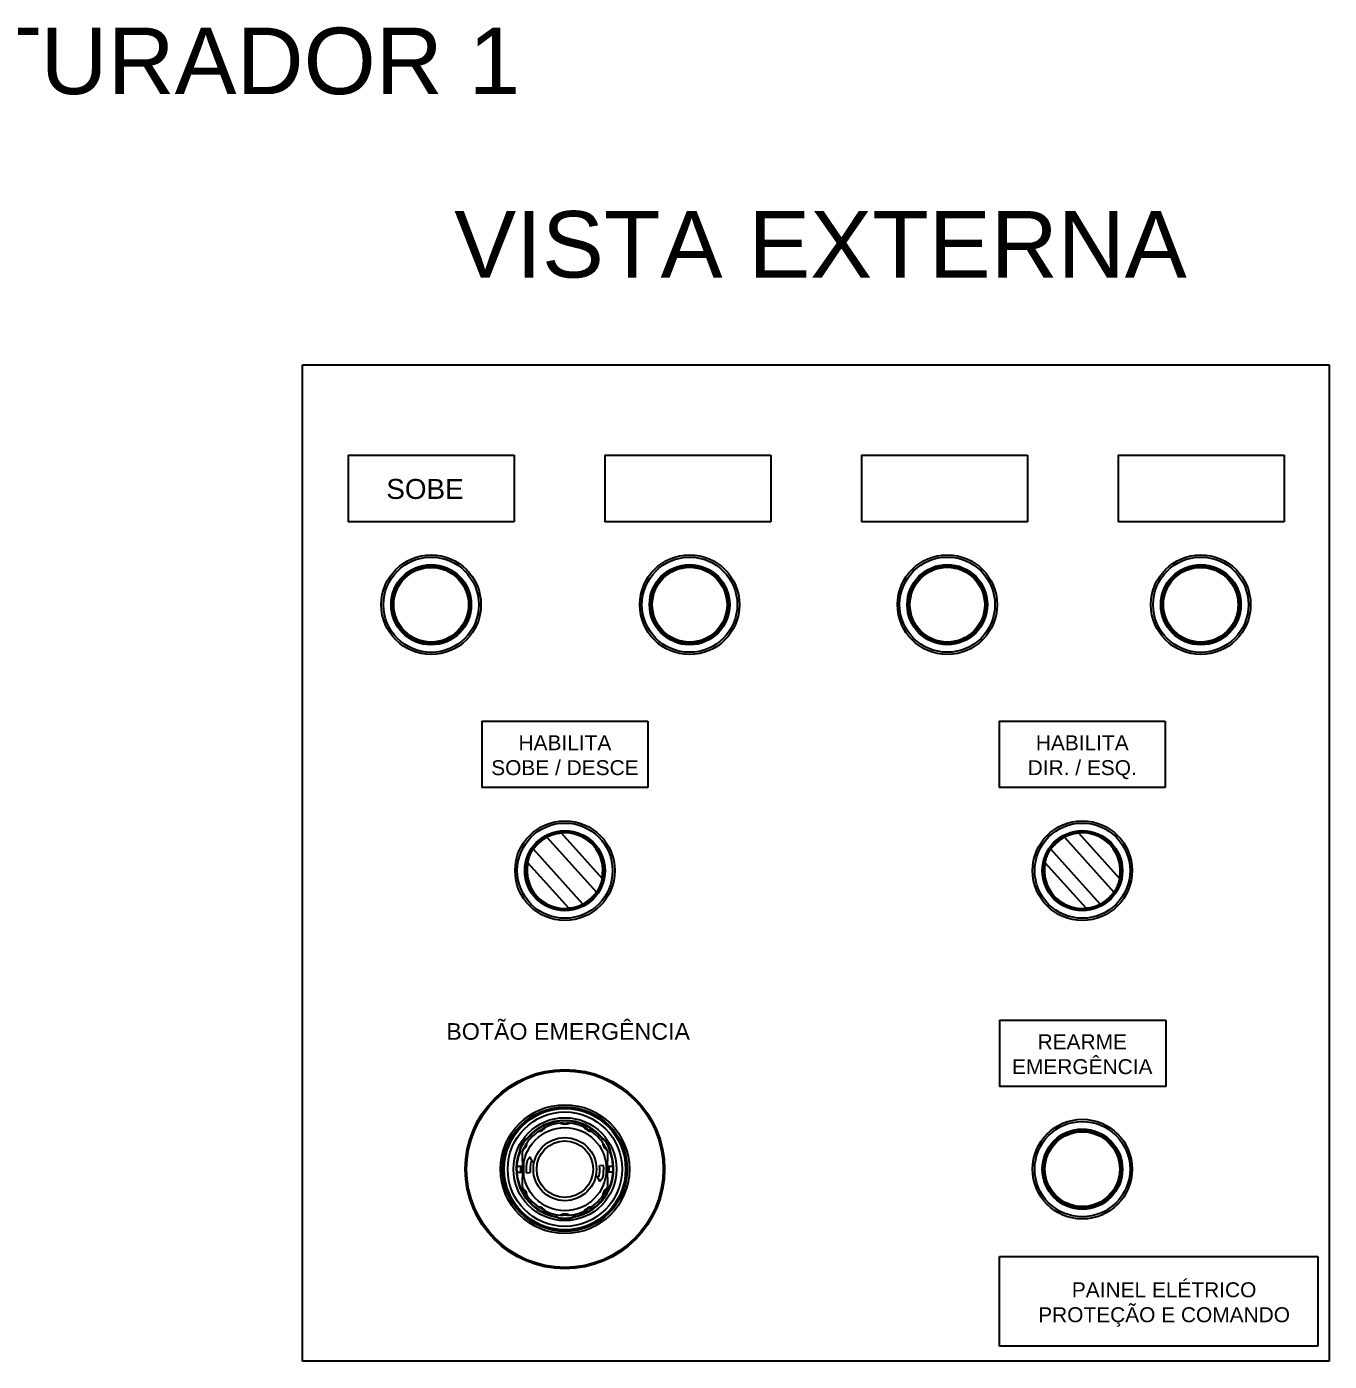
# Model space of a CAD drawing. Header units: millimetres. Extents: x -72 to 2978, y -1067 to 2817.
# Drawn here: x 2249 to 2641, y 1790.1 to 2191.9 of the extents above; entities that cross this region are included whole.
import ezdxf

# ---------------------------------------------------------------- set-up
doc = ezdxf.new("R2010")
doc.units = ezdxf.units.MM
for name, color, linetype in [('00_COMPONENTS', 7, 'Continuous'), ('1', 7, 'Continuous'), ('3', 7, 'Continuous')]:
    doc.layers.add(name, color=color, linetype=linetype)
doc.styles.get("Standard").update_dxf_attribs({"font": 'arial.ttf'})

msp = doc.modelspace()

# ---------------------------------------------------------------- linework, layer by layer
for p, q in [((2332.01, 2090.08), (2641, 2090.08)), ((2332.01, 1790.08), (2332.01, 2090.08)), ((2641, 2090.08), (2641, 1790.08)), ((2641, 1790.08), (2332.01, 1790.08))]:
    msp.add_line(p, q)
at = {"color": 6}
for p, q in [((2345.7, 2062.85), (2395.7, 2062.85)), ((2345.7, 2062.85), (2345.7, 2042.85)), ((2395.7, 2062.85), (2395.7, 2042.85)), ((2422.94, 2062.85), (2472.94, 2062.85)), ((2422.94, 2062.85), (2422.94, 2042.85)), ((2472.94, 2062.85), (2472.94, 2042.85)), ((2500.18, 2062.85), (2550.18, 2062.85)), ((2500.18, 2062.85), (2500.18, 2042.85)), ((2550.18, 2062.85), (2550.18, 2042.85)), ((2577.42, 2062.85), (2627.42, 2062.85)), ((2577.42, 2062.85), (2577.42, 2042.85)), ((2627.42, 2062.85), (2627.42, 2042.85)), ((2395.7, 2042.85), (2345.7, 2042.85)), ((2472.94, 2042.85), (2422.94, 2042.85)), ((2550.18, 2042.85), (2500.18, 2042.85)), ((2627.42, 2042.85), (2577.42, 2042.85)), ((2385.96, 1982.79), (2435.96, 1982.79)), ((2385.96, 1982.79), (2385.96, 1962.79)), ((2435.96, 1982.79), (2435.96, 1962.79)), ((2541.65, 1982.79), (2591.65, 1982.79)), ((2541.65, 1982.79), (2541.65, 1962.79)), ((2591.65, 1982.79), (2591.65, 1962.79)), ((2435.96, 1962.79), (2385.96, 1962.79)), ((2591.65, 1962.79), (2541.65, 1962.79)), ((2541.76, 1892.78), (2591.76, 1892.78)), ((2541.76, 1892.78), (2541.76, 1872.78)), ((2591.76, 1892.78), (2591.76, 1872.78)), ((2591.76, 1872.78), (2541.76, 1872.78)), ((2541.76, 1794.61), (2541.76, 1821.6)), ((2541.76, 1821.6), (2637.57, 1821.6)), ((2637.57, 1821.6), (2637.57, 1794.61)), ((2637.57, 1794.61), (2541.76, 1794.61))]:
    msp.add_line(p, q, dxfattribs=at)
at = {"color": 20}
for p, q in [((2399.84, 1857.24), (2399.72, 1857.36)), ((2422.08, 1857.24), (2422.19, 1857.36)), ((2397.34, 1852.91), (2397.17, 1852.95)), ((2398.06, 1853.11), (2398.06, 1850.43)), ((2423.86, 1850.43), (2423.86, 1853.11)), ((2424.58, 1852.91), (2424.74, 1852.95)), ((2396.45, 1848.86), (2397.91, 1848.86)), ((2397.71, 1847.01), (2397.71, 1848.86)), ((2397.91, 1847.01), (2397.91, 1848.86)), ((2398.21, 1850.35), (2398.06, 1850.43)), ((2398.16, 1850.37), (2398.16, 1845.49)), ((2398.46, 1849.91), (2398.46, 1845.95)), ((2423.46, 1845.95), (2423.46, 1849.91)), ((2423.86, 1850.43), (2423.71, 1850.35)), ((2423.76, 1845.49), (2423.76, 1850.37)), ((2424.01, 1848.86), (2425.46, 1848.86)), ((2424.01, 1848.86), (2424.01, 1847.01)), ((2424.21, 1848.86), (2424.21, 1847.01)), ((2396.45, 1847.01), (2397.91, 1847.01)), ((2398.06, 1845.43), (2398.21, 1845.52)), ((2398.06, 1845.43), (2398.06, 1842.76)), ((2423.71, 1845.52), (2423.86, 1845.43)), ((2423.86, 1842.76), (2423.86, 1845.43)), ((2425.46, 1847.01), (2424.01, 1847.01)), ((2408.46, 1833.65), (2408.41, 1833.49)), ((2413.46, 1833.65), (2413.5, 1833.49))]:
    msp.add_line(p, q, dxfattribs=at)
at = {"color": 2}
for radius in [30, 29.92, 29.58]:
    msp.add_circle((2410.96, 1847.93), radius, dxfattribs=at)
at = {"color": 20}
for radius in [18.75, 17.22]:
    msp.add_circle((2410.96, 1847.93), radius, dxfattribs=at)
for centre, radius, start, end in [((2410.96, 1847.93), 14.67, 40.0051, 139.9949), ((2410.96, 1847.93), 14.5, 39.9282, 140.0718), ((2402.69, 1862.24), 3, 273.6726, 326.3274), ((2402.69, 1862.24), 2.7, 287.6079, 312.3921), ((2410.96, 1847.93), 13.9, 92.3888, 117.611), ((2410.96, 1864.46), 3, 243.6726, 296.3274), ((2410.96, 1864.46), 2.7, 257.609, 282.391), ((2410.96, 1847.93), 13.9, 62.389, 87.6112), ((2419.22, 1862.24), 3, 213.6726, 266.3274), ((2419.22, 1862.24), 2.7, 227.6079, 252.3921), ((2403.6, 1852.18), 6.47, 126.8012, 173.1988), ((2403.6, 1852.18), 6.3, 126.6256, 173.3744), ((2410.96, 1847.93), 13.9, 122.389, 147.6109), ((2410.96, 1847.93), 13.9, 32.3891, 57.611), ((2418.32, 1852.18), 6.3, 6.6256, 53.3744), ((2418.32, 1852.18), 6.47, 6.8012, 53.1988), ((2410.96, 1847.93), 14.67, 160.0051, 259.9949), ((2410.96, 1847.93), 14.5, 159.9282, 176.3424), ((2410.96, 1847.93), 13.9, 152.3891, 158.134), ((2396.65, 1856.19), 3, 303.6726, 356.3274), ((2396.65, 1856.19), 2.7, 317.6075, 342.3925), ((2410.96, 1847.93), 14.67, 280.0051, 19.9949), ((2425.27, 1856.19), 3, 183.6726, 236.3274), ((2425.27, 1856.19), 2.7, 197.6076, 222.3924), ((2410.96, 1847.93), 13.9, 21.866, 27.6109), ((2410.96, 1847.93), 14.5, 3.6576, 20.0718), ((2410.96, 1847.93), 14.53, 176.3512, 183.6488), ((2397.96, 1849.91), 0.5, 0, 60), ((2423.96, 1849.91), 0.5, 120, 180), ((2410.96, 1847.93), 14.53, 356.3512, 3.6488), ((2410.96, 1847.93), 14.5, 183.6576, 260.0718), ((2397.96, 1845.95), 0.5, 300, 0), ((2410.96, 1847.93), 14.5, 279.9282, 356.3424), ((2423.96, 1845.95), 0.5, 180, 240), ((2410.96, 1847.93), 13.9, 201.866, 207.6109), ((2396.65, 1839.67), 3, 3.6726, 56.3274), ((2396.65, 1839.67), 2.7, 17.6075, 42.3925), ((2410.96, 1847.93), 13.9, 212.3891, 237.6108), ((2410.96, 1847.93), 13.9, 302.3892, 327.6109), ((2425.27, 1839.67), 3, 123.6726, 176.3274), ((2425.27, 1839.67), 2.7, 137.6076, 162.3924), ((2410.96, 1847.93), 13.9, 332.3891, 338.134), ((2402.69, 1833.62), 3, 33.6726, 86.3274), ((2402.69, 1833.62), 2.7, 47.6071, 72.3929), ((2419.22, 1833.62), 3, 93.6726, 146.3274), ((2419.22, 1833.62), 2.7, 107.6071, 132.3929), ((2410.96, 1847.93), 13.9, 242.3892, 267.6114), ((2410.96, 1839.43), 6.47, 246.8012, 293.1988), ((2410.96, 1839.43), 6.3, 246.6256, 293.3744), ((2410.96, 1831.41), 3, 63.6726, 116.3274), ((2410.96, 1831.41), 2.7, 77.61, 102.39), ((2410.96, 1847.93), 13.9, 272.3886, 297.6108)]:
    msp.add_arc(centre, radius, start, end, dxfattribs=at)
at = {"layer": '00_COMPONENTS', "color": 7}
for p, q in [((2370.2, 2029.36), (2370.2, 2029.71)), ((2371.2, 2029.3), (2371.2, 2029.71)), ((2447.99, 2029.37), (2447.99, 2029.72)), ((2448.99, 2029.31), (2448.99, 2029.72)), ((2525.54, 2029.39), (2525.54, 2029.73)), ((2526.54, 2029.33), (2526.54, 2029.73)), ((2601.83, 2029.36), (2601.83, 2029.71)), ((2602.83, 2029.3), (2602.83, 2029.71)), ((2370.2, 2006.4), (2370.2, 2005.99)), ((2371.2, 2006.34), (2371.2, 2005.99)), ((2447.99, 2006.41), (2447.99, 2006)), ((2448.99, 2006.35), (2448.99, 2006)), ((2525.54, 2006.42), (2525.54, 2006.02)), ((2526.54, 2006.36), (2526.54, 2006.01)), ((2601.83, 2006.4), (2601.83, 2005.99)), ((2602.83, 2006.34), (2602.83, 2005.99)), ((2409.8, 1949.43), (2409.83, 1949.14)), ((2409.83, 1949.14), (2422.12, 1935.48)), ((2565.52, 1949.43), (2565.55, 1949.14)), ((2565.55, 1949.14), (2577.85, 1935.48)), ((2401.64, 1944.99), (2401.69, 1944.93)), ((2403.82, 1947.05), (2403.78, 1947.08)), ((2405.55, 1947.91), (2420.45, 1931.36)), ((2405.57, 1948.36), (2405.65, 1948.21)), ((2557.37, 1944.99), (2557.42, 1944.93)), ((2559.55, 1947.05), (2559.51, 1947.08)), ((2561.28, 1947.91), (2576.18, 1931.36)), ((2561.3, 1948.36), (2561.38, 1948.21)), ((2400.55, 1943.09), (2400.44, 1943.15)), ((2416.36, 1927.68), (2401.46, 1944.23)), ((2556.28, 1943.09), (2556.16, 1943.15)), ((2572.09, 1927.68), (2557.19, 1944.23)), ((2399.79, 1940.1), (2399.5, 1940.16)), ((2412.09, 1926.45), (2399.79, 1940.1)), ((2422.48, 1936.77), (2422.8, 1936.74)), ((2422.53, 1937.34), (2422.81, 1937.33)), ((2422.53, 1937.2), (2422.81, 1937.19)), ((2422.56, 1937.78), (2422.82, 1937.78)), ((2422.57, 1937.81), (2422.82, 1937.81)), ((2422.61, 1938.39), (2422.82, 1938.39)), ((2422.61, 1938.25), (2422.82, 1938.26)), ((2555.52, 1940.1), (2555.23, 1940.16)), ((2567.82, 1926.45), (2555.52, 1940.1)), ((2578.21, 1936.77), (2578.53, 1936.74)), ((2578.25, 1937.2), (2578.54, 1937.19)), ((2578.26, 1937.34), (2578.54, 1937.33)), ((2578.29, 1937.78), (2578.54, 1937.78)), ((2578.3, 1937.81), (2578.54, 1937.81)), ((2578.34, 1938.39), (2578.55, 1938.39)), ((2578.34, 1938.25), (2578.55, 1938.26)), ((2422.12, 1935.48), (2422.41, 1935.42)), ((2577.85, 1935.48), (2578.14, 1935.42)), ((2412.12, 1926.15), (2412.09, 1926.45)), ((2567.85, 1926.15), (2567.82, 1926.45)), ((2566.18, 1859.45), (2566.18, 1859.79)), ((2567.18, 1859.39), (2567.18, 1859.79)), ((2566.18, 1836.48), (2566.18, 1836.07)), ((2567.18, 1836.42), (2567.18, 1836.07))]:
    msp.add_line(p, q, dxfattribs=at)
for centre, radius in [((2370.7, 2017.85), 15), ((2370.7, 2017.85), 14.34), ((2370.7, 2017.85), 12.08), ((2370.7, 2017.85), 11.9), ((2370.7, 2017.85), 11.55), ((2370.7, 2017.85), 11.25), ((2448.49, 2017.86), 15), ((2448.49, 2017.86), 14.34), ((2448.49, 2017.86), 12.08), ((2448.49, 2017.86), 11.9), ((2448.49, 2017.86), 11.55), ((2448.49, 2017.86), 11.25), ((2526.04, 2017.87), 15), ((2526.04, 2017.87), 14.34), ((2526.04, 2017.87), 12.08), ((2526.04, 2017.87), 11.9), ((2526.04, 2017.87), 11.55), ((2526.04, 2017.87), 11.25), ((2602.33, 2017.85), 15), ((2602.33, 2017.85), 14.34), ((2602.33, 2017.85), 12.08), ((2602.33, 2017.85), 11.9), ((2602.33, 2017.85), 11.55), ((2602.33, 2017.85), 11.25), ((2410.96, 1937.79), 15), ((2566.68, 1937.79), 15), ((2410.96, 1937.79), 14.34), ((2410.96, 1937.79), 12.08), ((2410.96, 1937.79), 11.9), ((2410.96, 1937.79), 11.7), ((2566.68, 1937.79), 14.34), ((2566.68, 1937.79), 12.08), ((2566.68, 1937.79), 11.9), ((2566.68, 1937.79), 11.7), ((2566.68, 1847.93), 15), ((2566.68, 1847.93), 14.34), ((2566.68, 1847.93), 12.08), ((2566.68, 1847.93), 11.9), ((2566.68, 1847.93), 11.55), ((2566.68, 1847.93), 11.25)]:
    msp.add_circle(centre, radius, dxfattribs=at)
for centre, radius, start, end in [((2410.96, 1937.79), 11.8, 153, 117), ((2410.96, 1937.79), 11.4, 348.3065, 95.6935), ((2566.68, 1937.79), 11.8, 153, 117), ((2566.68, 1937.79), 11.4, 348.3065, 95.6935), ((2401.69, 1944.43), 0.3, 144.4104, 222), ((2405.33, 1947.71), 0.3, 42, 119.5896), ((2557.41, 1944.43), 0.3, 144.4104, 222), ((2561.06, 1947.71), 0.3, 42, 119.5896), ((2410.96, 1937.79), 11.68, 145.5753, 168.2824), ((2566.68, 1937.79), 11.68, 145.5753, 168.2824), ((2410.96, 1937.79), 11.4, 168.3065, 275.6935), ((2566.68, 1937.79), 11.4, 168.3065, 275.6935), ((2410.96, 1937.79), 11.68, 325.5831, 348.2824), ((2566.68, 1937.79), 11.68, 325.5831, 348.2824), ((2420.23, 1931.16), 0.3, 324.4104, 42), ((2575.96, 1931.16), 0.3, 324.4104, 42), ((2416.59, 1927.88), 0.3, 222, 299.5896), ((2572.31, 1927.88), 0.3, 222, 299.5896)]:
    msp.add_arc(centre, radius, start, end, dxfattribs=at)
for points, knots in [([(2405.55, 1947.91), (2405.55, 1947.91), (2405.55, 1947.91), (2405.55, 1947.91), (2405.55, 1947.91), (2405.56, 1947.91), (2405.56, 1947.91), (2405.57, 1947.92), (2405.58, 1947.92), (2405.6, 1947.93), (2405.61, 1947.94), (2405.64, 1947.95), (2405.68, 1947.98), (2405.73, 1948), (2405.8, 1948.04), (2405.87, 1948.07), (2405.95, 1948.11), (2406.08, 1948.18), (2406.27, 1948.26), (2406.51, 1948.37), (2406.79, 1948.48), (2407.1, 1948.59), (2407.44, 1948.7), (2407.8, 1948.81), (2408.32, 1948.94), (2408.99, 1949.06), (2409.55, 1949.12), (2409.83, 1949.14)], [0, 0, 0, 0, 0.00008, 0.00032, 0.00072, 0.001278, 0.00287, 0.005092, 0.00794, 0.01141, 0.015498, 0.020202, 0.031438, 0.045089, 0.061125, 0.079518, 0.100231, 0.123191, 0.175546, 0.235939, 0.303593, 0.37769, 0.457302, 0.541481, 0.629246, 0.812034, 1, 1, 1, 1]), ([(2561.28, 1947.91), (2561.28, 1947.91), (2561.28, 1947.91), (2561.28, 1947.91), (2561.28, 1947.91), (2561.28, 1947.91), (2561.29, 1947.91), (2561.3, 1947.92), (2561.31, 1947.92), (2561.32, 1947.93), (2561.34, 1947.94), (2561.37, 1947.95), (2561.41, 1947.98), (2561.46, 1948), (2561.52, 1948.04), (2561.6, 1948.07), (2561.68, 1948.11), (2561.81, 1948.18), (2561.99, 1948.26), (2562.24, 1948.37), (2562.52, 1948.48), (2562.83, 1948.59), (2563.17, 1948.7), (2563.53, 1948.81), (2564.05, 1948.94), (2564.72, 1949.06), (2565.27, 1949.12), (2565.55, 1949.14)], [0, 0, 0, 0, 0.00008, 0.00032, 0.00072, 0.001278, 0.00287, 0.005092, 0.00794, 0.01141, 0.015498, 0.020202, 0.031438, 0.045089, 0.061125, 0.079518, 0.100231, 0.123191, 0.175546, 0.235939, 0.303593, 0.37769, 0.457302, 0.541481, 0.629246, 0.812034, 1, 1, 1, 1]), ([(2401.46, 1944.23), (2401.46, 1944.23), (2401.46, 1944.23), (2401.46, 1944.23), (2401.46, 1944.23), (2401.47, 1944.23), (2401.47, 1944.23), (2401.47, 1944.24), (2401.48, 1944.24), (2401.48, 1944.25), (2401.49, 1944.26), (2401.5, 1944.27), (2401.51, 1944.29), (2401.54, 1944.32), (2401.56, 1944.36), (2401.59, 1944.4), (2401.63, 1944.44), (2401.68, 1944.51), (2401.76, 1944.6), (2401.86, 1944.73), (2401.98, 1944.87), (2402.11, 1945.02), (2402.25, 1945.18), (2402.41, 1945.36), (2402.63, 1945.6), (2402.94, 1945.9), (2403.33, 1946.27), (2403.73, 1946.61), (2404.06, 1946.89), (2404.33, 1947.09), (2404.51, 1947.22), (2404.69, 1947.35), (2404.86, 1947.46), (2405.01, 1947.57), (2405.14, 1947.65), (2405.25, 1947.72), (2405.32, 1947.76), (2405.37, 1947.79), (2405.41, 1947.82), (2405.44, 1947.84), (2405.48, 1947.86), (2405.5, 1947.88), (2405.51, 1947.88), (2405.52, 1947.89), (2405.53, 1947.89), (2405.54, 1947.9), (2405.54, 1947.9), (2405.55, 1947.9), (2405.55, 1947.91), (2405.55, 1947.91), (2405.55, 1947.91), (2405.55, 1947.91), (2405.55, 1947.91)], [0, 0, 0, 0, 0.000039, 0.000154, 0.000346, 0.000615, 0.001382, 0.002455, 0.00383, 0.005509, 0.007489, 0.009769, 0.015226, 0.021867, 0.029668, 0.038604, 0.048652, 0.059785, 0.08519, 0.114541, 0.14755, 0.183895, 0.223232, 0.265199, 0.309398, 0.40283, 0.499992, 0.597153, 0.690581, 0.734779, 0.776746, 0.816084, 0.852432, 0.885445, 0.9148, 0.940208, 0.951342, 0.961391, 0.970329, 0.978132, 0.984773, 0.99023, 0.992511, 0.994491, 0.996169, 0.997545, 0.998617, 0.999385, 0.999654, 0.999846, 0.999961, 1, 1, 1, 1]), ([(2557.19, 1944.23), (2557.19, 1944.23), (2557.19, 1944.23), (2557.19, 1944.23), (2557.19, 1944.23), (2557.19, 1944.23), (2557.2, 1944.23), (2557.2, 1944.24), (2557.2, 1944.24), (2557.21, 1944.25), (2557.22, 1944.26), (2557.23, 1944.27), (2557.24, 1944.29), (2557.27, 1944.32), (2557.29, 1944.36), (2557.32, 1944.4), (2557.36, 1944.44), (2557.41, 1944.51), (2557.48, 1944.6), (2557.59, 1944.73), (2557.7, 1944.87), (2557.83, 1945.02), (2557.98, 1945.18), (2558.13, 1945.36), (2558.36, 1945.6), (2558.67, 1945.9), (2559.05, 1946.27), (2559.46, 1946.61), (2559.79, 1946.89), (2560.06, 1947.09), (2560.24, 1947.22), (2560.42, 1947.35), (2560.58, 1947.46), (2560.74, 1947.57), (2560.87, 1947.65), (2560.97, 1947.72), (2561.05, 1947.76), (2561.09, 1947.79), (2561.14, 1947.82), (2561.17, 1947.84), (2561.2, 1947.86), (2561.23, 1947.88), (2561.24, 1947.88), (2561.25, 1947.89), (2561.26, 1947.89), (2561.27, 1947.9), (2561.27, 1947.9), (2561.27, 1947.9), (2561.28, 1947.91), (2561.28, 1947.91), (2561.28, 1947.91), (2561.28, 1947.91), (2561.28, 1947.91)], [0, 0, 0, 0, 0.000039, 0.000154, 0.000346, 0.000615, 0.001382, 0.002455, 0.00383, 0.005509, 0.007489, 0.009769, 0.015226, 0.021867, 0.029668, 0.038604, 0.048652, 0.059785, 0.08519, 0.114541, 0.14755, 0.183895, 0.223232, 0.265199, 0.309398, 0.40283, 0.499992, 0.597153, 0.690581, 0.734779, 0.776746, 0.816084, 0.852432, 0.885445, 0.9148, 0.940208, 0.951342, 0.961391, 0.970329, 0.978132, 0.984773, 0.99023, 0.992511, 0.994491, 0.996169, 0.997545, 0.998617, 0.999385, 0.999654, 0.999846, 0.999961, 1, 1, 1, 1]), ([(2399.79, 1940.1), (2399.84, 1940.38), (2399.96, 1940.92), (2400.15, 1941.58), (2400.33, 1942.08), (2400.47, 1942.43), (2400.62, 1942.75), (2400.76, 1943.05), (2400.9, 1943.32), (2401.03, 1943.55), (2401.14, 1943.73), (2401.21, 1943.85), (2401.26, 1943.93), (2401.31, 1944), (2401.35, 1944.06), (2401.38, 1944.11), (2401.41, 1944.14), (2401.42, 1944.17), (2401.43, 1944.18), (2401.44, 1944.2), (2401.45, 1944.21), (2401.45, 1944.21), (2401.46, 1944.22), (2401.46, 1944.22), (2401.46, 1944.22), (2401.46, 1944.23), (2401.46, 1944.23), (2401.46, 1944.23)], [0, 0, 0, 0, 0.187966, 0.370754, 0.458519, 0.542698, 0.62231, 0.696407, 0.764061, 0.824454, 0.876809, 0.899769, 0.920482, 0.938875, 0.954911, 0.968562, 0.979798, 0.984502, 0.98859, 0.99206, 0.994908, 0.99713, 0.998722, 0.99928, 0.99968, 0.99992, 1, 1, 1, 1]), ([(2555.52, 1940.1), (2555.57, 1940.38), (2555.68, 1940.92), (2555.88, 1941.58), (2556.06, 1942.08), (2556.2, 1942.43), (2556.34, 1942.75), (2556.49, 1943.05), (2556.63, 1943.32), (2556.76, 1943.55), (2556.87, 1943.73), (2556.94, 1943.85), (2556.99, 1943.93), (2557.04, 1944), (2557.08, 1944.06), (2557.11, 1944.11), (2557.13, 1944.14), (2557.15, 1944.17), (2557.16, 1944.18), (2557.17, 1944.2), (2557.18, 1944.21), (2557.18, 1944.21), (2557.19, 1944.22), (2557.19, 1944.22), (2557.19, 1944.22), (2557.19, 1944.23), (2557.19, 1944.23), (2557.19, 1944.23)], [0, 0, 0, 0, 0.187966, 0.370754, 0.458519, 0.542698, 0.62231, 0.696407, 0.764061, 0.824454, 0.876809, 0.899769, 0.920482, 0.938875, 0.954911, 0.968562, 0.979798, 0.984502, 0.98859, 0.99206, 0.994908, 0.99713, 0.998722, 0.99928, 0.99968, 0.99992, 1, 1, 1, 1]), ([(2422.12, 1935.48), (2422.07, 1935.2), (2421.96, 1934.66), (2421.76, 1934), (2421.58, 1933.51), (2421.44, 1933.16), (2421.3, 1932.83), (2421.15, 1932.53), (2421.01, 1932.27), (2420.88, 1932.03), (2420.77, 1931.86), (2420.7, 1931.74), (2420.65, 1931.66), (2420.6, 1931.59), (2420.57, 1931.53), (2420.53, 1931.48), (2420.51, 1931.44), (2420.49, 1931.42), (2420.48, 1931.4), (2420.47, 1931.39), (2420.46, 1931.38), (2420.46, 1931.37), (2420.45, 1931.36), (2420.45, 1931.36), (2420.45, 1931.36), (2420.45, 1931.36), (2420.45, 1931.36), (2420.45, 1931.36)], [0, 0, 0, 0, 0.187966, 0.370754, 0.458519, 0.542698, 0.62231, 0.696407, 0.764061, 0.824454, 0.876809, 0.899769, 0.920482, 0.938875, 0.954911, 0.968562, 0.979798, 0.984502, 0.98859, 0.99206, 0.994908, 0.99713, 0.998722, 0.99928, 0.99968, 0.99992, 1, 1, 1, 1]), ([(2577.85, 1935.48), (2577.8, 1935.2), (2577.68, 1934.66), (2577.49, 1934), (2577.31, 1933.51), (2577.17, 1933.16), (2577.03, 1932.83), (2576.88, 1932.53), (2576.74, 1932.27), (2576.61, 1932.03), (2576.5, 1931.86), (2576.43, 1931.74), (2576.38, 1931.66), (2576.33, 1931.59), (2576.29, 1931.53), (2576.26, 1931.48), (2576.24, 1931.44), (2576.22, 1931.42), (2576.21, 1931.4), (2576.2, 1931.39), (2576.19, 1931.38), (2576.19, 1931.37), (2576.18, 1931.36), (2576.18, 1931.36), (2576.18, 1931.36), (2576.18, 1931.36), (2576.18, 1931.36), (2576.18, 1931.36)], [0, 0, 0, 0, 0.187966, 0.370754, 0.458519, 0.542698, 0.62231, 0.696407, 0.764061, 0.824454, 0.876809, 0.899769, 0.920482, 0.938875, 0.954911, 0.968562, 0.979798, 0.984502, 0.98859, 0.99206, 0.994908, 0.99713, 0.998722, 0.99928, 0.99968, 0.99992, 1, 1, 1, 1]), ([(2420.45, 1931.36), (2420.45, 1931.36), (2420.45, 1931.36), (2420.45, 1931.36), (2420.45, 1931.36), (2420.45, 1931.35), (2420.44, 1931.35), (2420.44, 1931.35), (2420.44, 1931.34), (2420.43, 1931.33), (2420.42, 1931.32), (2420.41, 1931.31), (2420.4, 1931.29), (2420.38, 1931.26), (2420.35, 1931.23), (2420.32, 1931.19), (2420.28, 1931.14), (2420.23, 1931.08), (2420.16, 1930.98), (2420.05, 1930.85), (2419.94, 1930.71), (2419.81, 1930.56), (2419.66, 1930.4), (2419.51, 1930.23), (2419.28, 1929.99), (2418.97, 1929.68), (2418.59, 1929.32), (2418.19, 1928.97), (2417.85, 1928.7), (2417.58, 1928.5), (2417.4, 1928.36), (2417.22, 1928.23), (2417.06, 1928.12), (2416.9, 1928.02), (2416.77, 1927.93), (2416.67, 1927.87), (2416.59, 1927.82), (2416.55, 1927.79), (2416.5, 1927.76), (2416.47, 1927.74), (2416.44, 1927.72), (2416.41, 1927.71), (2416.4, 1927.7), (2416.39, 1927.69), (2416.38, 1927.69), (2416.37, 1927.69), (2416.37, 1927.68), (2416.37, 1927.68), (2416.36, 1927.68), (2416.36, 1927.68), (2416.36, 1927.68), (2416.36, 1927.68), (2416.36, 1927.68)], [0, 0, 0, 0, 0.000039, 0.000154, 0.000346, 0.000615, 0.001382, 0.002455, 0.00383, 0.005509, 0.007489, 0.009769, 0.015226, 0.021867, 0.029668, 0.038604, 0.048652, 0.059785, 0.08519, 0.114541, 0.14755, 0.183895, 0.223232, 0.265199, 0.309398, 0.40283, 0.499992, 0.597153, 0.690581, 0.734779, 0.776746, 0.816084, 0.852432, 0.885445, 0.9148, 0.940208, 0.951342, 0.961391, 0.970329, 0.978132, 0.984773, 0.99023, 0.992511, 0.994491, 0.996169, 0.997545, 0.998617, 0.999385, 0.999654, 0.999846, 0.999961, 1, 1, 1, 1]), ([(2576.18, 1931.36), (2576.18, 1931.36), (2576.18, 1931.36), (2576.18, 1931.36), (2576.18, 1931.36), (2576.18, 1931.35), (2576.17, 1931.35), (2576.17, 1931.35), (2576.17, 1931.34), (2576.16, 1931.33), (2576.15, 1931.32), (2576.14, 1931.31), (2576.13, 1931.29), (2576.1, 1931.26), (2576.08, 1931.23), (2576.05, 1931.19), (2576.01, 1931.14), (2575.96, 1931.08), (2575.88, 1930.98), (2575.78, 1930.85), (2575.67, 1930.71), (2575.54, 1930.56), (2575.39, 1930.4), (2575.24, 1930.23), (2575.01, 1929.99), (2574.7, 1929.68), (2574.31, 1929.32), (2573.91, 1928.97), (2573.58, 1928.7), (2573.31, 1928.5), (2573.13, 1928.36), (2572.95, 1928.23), (2572.78, 1928.12), (2572.63, 1928.02), (2572.5, 1927.93), (2572.4, 1927.87), (2572.32, 1927.82), (2572.28, 1927.79), (2572.23, 1927.76), (2572.2, 1927.74), (2572.16, 1927.72), (2572.14, 1927.71), (2572.13, 1927.7), (2572.12, 1927.69), (2572.11, 1927.69), (2572.1, 1927.69), (2572.1, 1927.68), (2572.09, 1927.68), (2572.09, 1927.68), (2572.09, 1927.68), (2572.09, 1927.68), (2572.09, 1927.68), (2572.09, 1927.68)], [0, 0, 0, 0, 0.000039, 0.000154, 0.000346, 0.000615, 0.001382, 0.002455, 0.00383, 0.005509, 0.007489, 0.009769, 0.015226, 0.021867, 0.029668, 0.038604, 0.048652, 0.059785, 0.08519, 0.114541, 0.14755, 0.183895, 0.223232, 0.265199, 0.309398, 0.40283, 0.499992, 0.597153, 0.690581, 0.734779, 0.776746, 0.816084, 0.852432, 0.885445, 0.9148, 0.940208, 0.951342, 0.961391, 0.970329, 0.978132, 0.984773, 0.99023, 0.992511, 0.994491, 0.996169, 0.997545, 0.998617, 0.999385, 0.999654, 0.999846, 0.999961, 1, 1, 1, 1]), ([(2416.36, 1927.68), (2416.36, 1927.68), (2416.36, 1927.68), (2416.36, 1927.68), (2416.36, 1927.68), (2416.36, 1927.67), (2416.35, 1927.67), (2416.34, 1927.67), (2416.33, 1927.66), (2416.32, 1927.65), (2416.3, 1927.64), (2416.27, 1927.63), (2416.24, 1927.61), (2416.18, 1927.58), (2416.12, 1927.55), (2416.04, 1927.51), (2415.96, 1927.47), (2415.83, 1927.41), (2415.65, 1927.32), (2415.4, 1927.21), (2415.12, 1927.1), (2414.81, 1926.99), (2414.47, 1926.88), (2414.11, 1926.78), (2413.59, 1926.65), (2412.92, 1926.52), (2412.37, 1926.47), (2412.09, 1926.45)], [0, 0, 0, 0, 0.00008, 0.00032, 0.00072, 0.001278, 0.00287, 0.005092, 0.00794, 0.01141, 0.015498, 0.020202, 0.031438, 0.045089, 0.061125, 0.079518, 0.100231, 0.123191, 0.175546, 0.235939, 0.303593, 0.37769, 0.457302, 0.541481, 0.629246, 0.812034, 1, 1, 1, 1]), ([(2572.09, 1927.68), (2572.09, 1927.68), (2572.09, 1927.68), (2572.09, 1927.68), (2572.09, 1927.68), (2572.08, 1927.67), (2572.08, 1927.67), (2572.07, 1927.67), (2572.06, 1927.66), (2572.05, 1927.65), (2572.03, 1927.64), (2572, 1927.63), (2571.96, 1927.61), (2571.91, 1927.58), (2571.85, 1927.55), (2571.77, 1927.51), (2571.69, 1927.47), (2571.56, 1927.41), (2571.38, 1927.32), (2571.13, 1927.21), (2570.85, 1927.1), (2570.54, 1926.99), (2570.2, 1926.88), (2569.84, 1926.78), (2569.32, 1926.65), (2568.65, 1926.52), (2568.1, 1926.47), (2567.82, 1926.45)], [0, 0, 0, 0, 0.00008, 0.00032, 0.00072, 0.001278, 0.00287, 0.005092, 0.00794, 0.01141, 0.015498, 0.020202, 0.031438, 0.045089, 0.061125, 0.079518, 0.100231, 0.123191, 0.175546, 0.235939, 0.303593, 0.37769, 0.457302, 0.541481, 0.629246, 0.812034, 1, 1, 1, 1])]:
    msp.add_open_spline(points, degree=3, knots=knots, dxfattribs=at)
at = {"layer": '1', "color": 20, "linetype": 'Continuous'}
for radius in [19.4, 18.26, 15.5, 12.5, 9.5, 8.5]:
    msp.add_circle((2410.96, 1847.93), radius, dxfattribs=at)
at = {"layer": '3', "color": 20, "linetype": 'Continuous'}
for p, q in [((2400.5, 1851.6), (2399.56, 1850.48)), ((2401.22, 1850.1), (2400.5, 1851.6)), ((2400.73, 1850.21), (2401.22, 1850.1)), ((2422.58, 1849.08), (2421.38, 1848.96)), ((2399.33, 1846.78), (2400.53, 1846.9)), ((2421.18, 1845.65), (2420.7, 1845.76)), ((2420.7, 1845.76), (2421.41, 1844.26)), ((2421.41, 1844.26), (2422.35, 1845.38))]:
    msp.add_line(p, q, dxfattribs=at)
for radius, start, end in [(11.68, 167.4015, 185.6528), (10.48, 167.432, 185.6528), (10.48, 347.432, 5.6528), (11.68, 347.4015, 5.6528)]:
    msp.add_arc((2410.96, 1847.93), radius, start, end, dxfattribs=at)

# ---------------------------------------------------------------- texts
at = {"color": 6, "attachment_point": 1}
for s, width, heights, insert, char_height in [('{\\C256;MISTURADOR 1}', 212.4279, [0], (2186.43, 2191.56), 20), ('{\\C256;VISTA EXTERNA}', 227.5814, [0], (2377.65, 2136.35), 20), ('{\\C256;SOBE}', 21.1027, [8.33], (2357.2, 2055.7), 6), ('\\pxqc;{\\C256;HABILITA \\PSOBE / DESCE}', 50, [0], (2385.96, 1978.55), 4.5), ('\\pxqc;{\\C256;HABILITA \\PDIR. / ESQ.}', 50, [0], (2541.65, 1978.55), 4.5), ('{\\C256;BOTÃO EMERGÊNCIA}', 78.3036, [0], (2375.26, 1891.89), 5), ('\\pxqc;{\\C256;REARME\\PEMERGÊNCIA}', 50, [0], (2541.65, 1888.54), 4.5), ('\\pxqc;{\\C256;PAINEL ELÉTRICO\\PPROTEÇÃO E COMANDO}', 94.0335, [0], (2544.26, 1813.86), 4.5)]:
    msp.add_mtext_dynamic_manual_height_columns(s, width=width, gutter_width=12.5, heights=heights, dxfattribs=dict(at, insert=insert, char_height=char_height))

doc.saveas('drawing.dxf')
